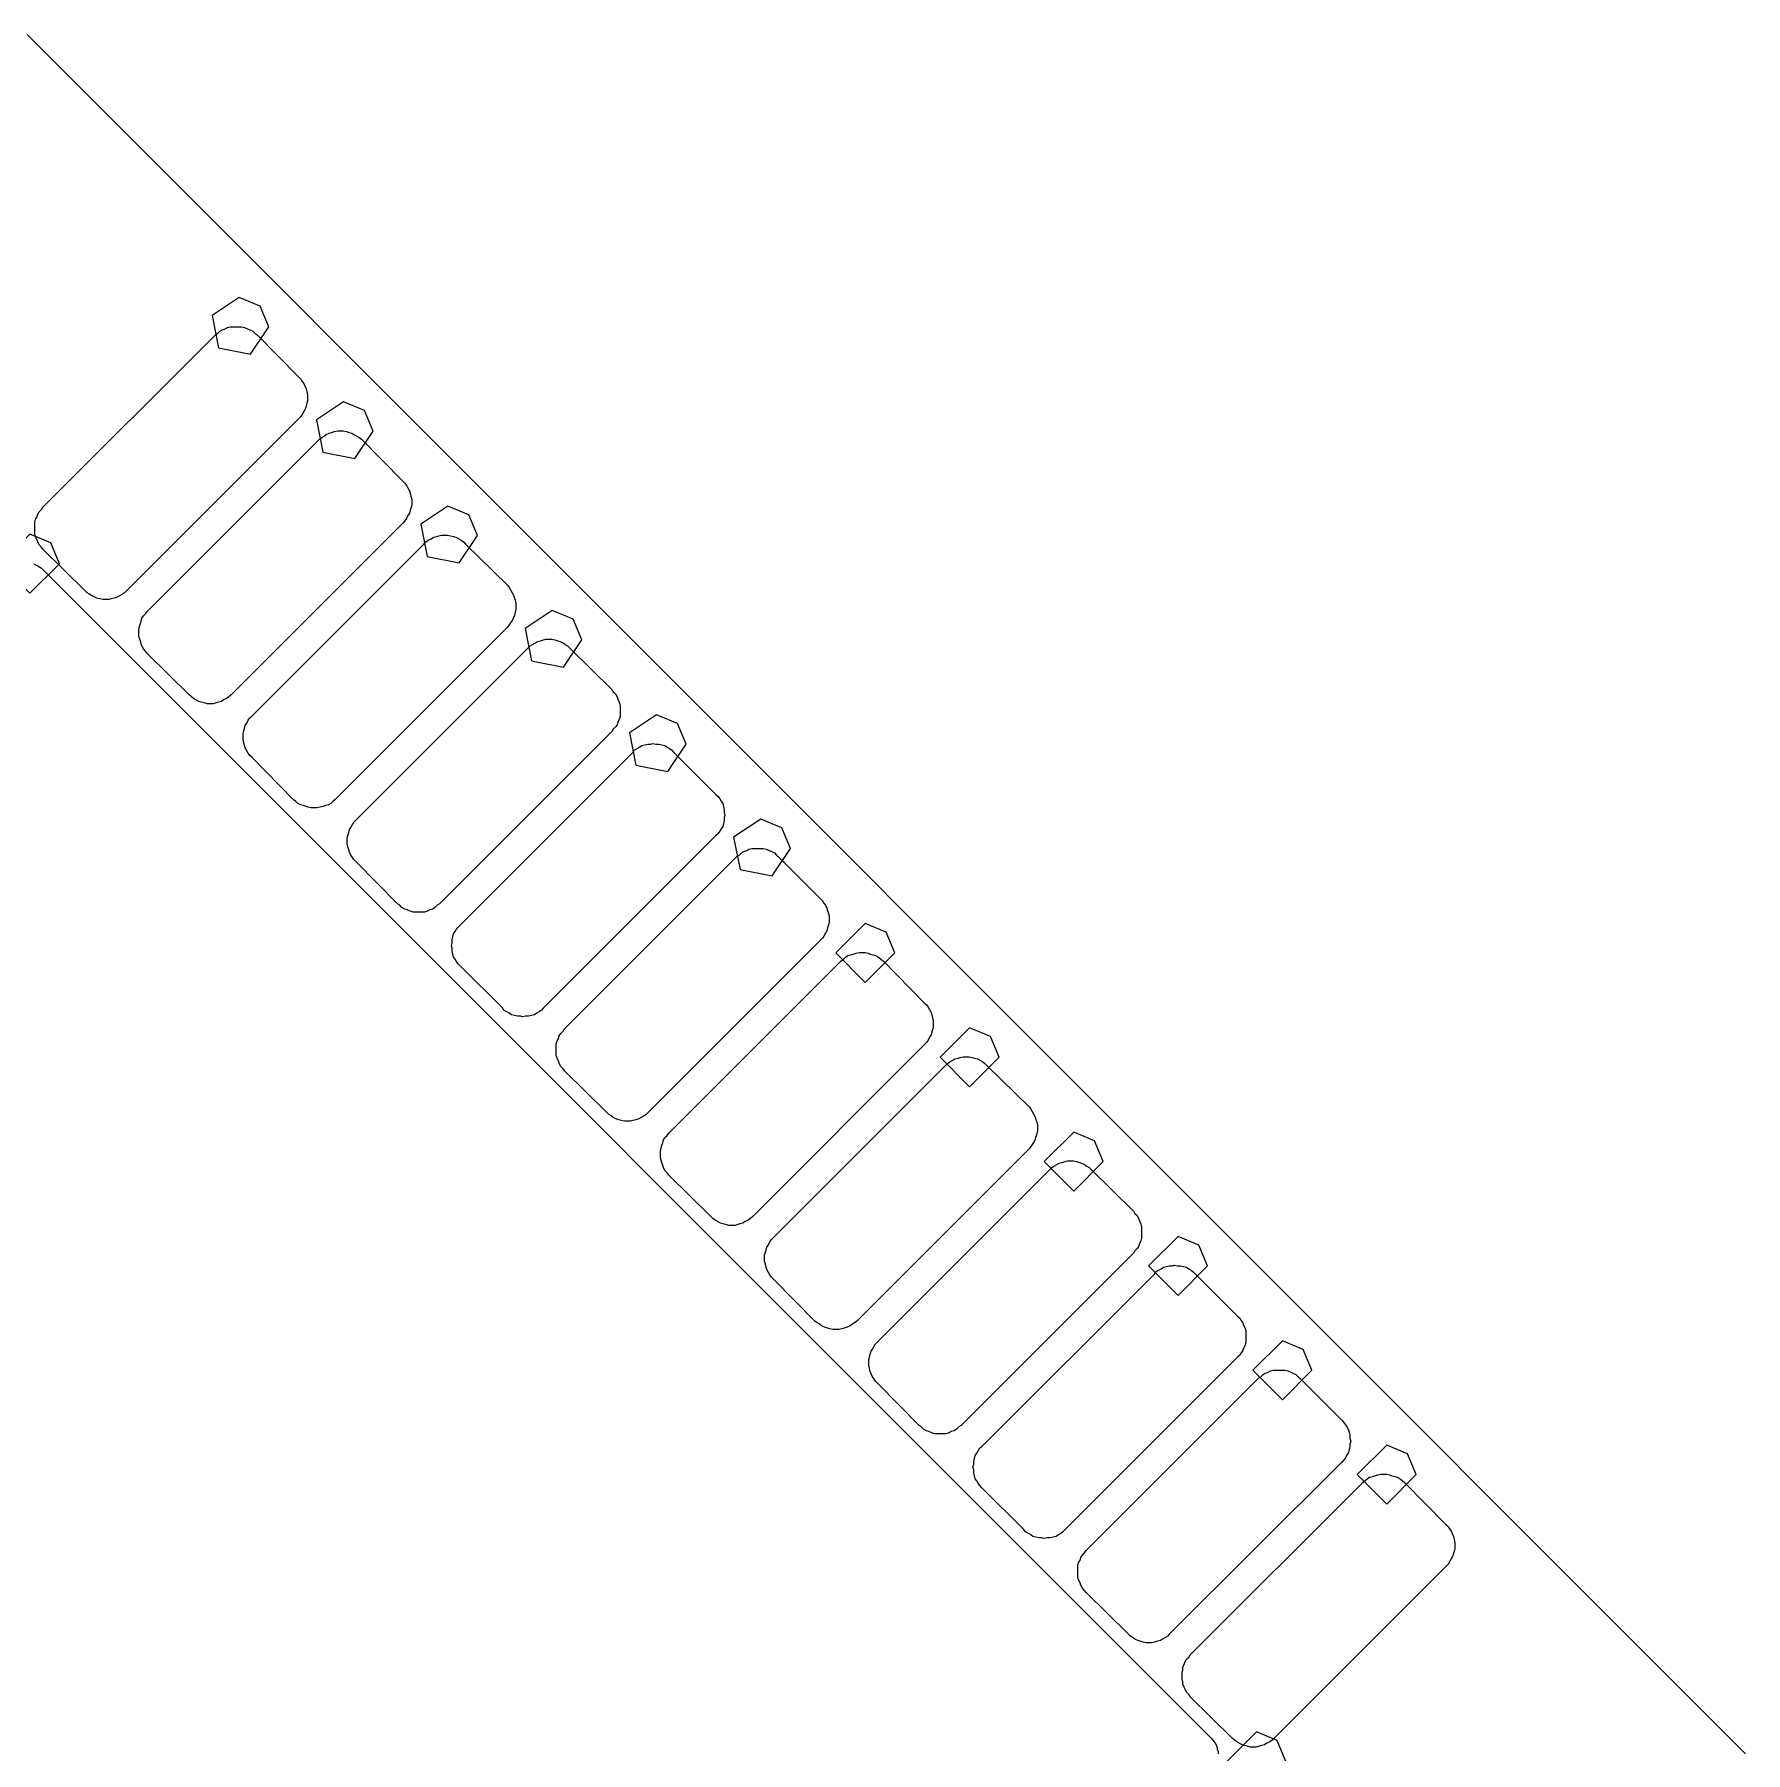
# Model space of a CAD drawing. Extents: x 114 to 258, y 8 to 198.
# Drawn here: x 189.37 to 195.17, y 149.91 to 155.73 of the extents above; entities that cross this region are included whole.
import ezdxf

# ---------------------------------------------------------------- set-up
doc = ezdxf.new("R2010")
doc.units = 0

msp = doc.modelspace()

# ---------------------------------------------------------------- linework, layer by layer
at = {"layer": 'Layer 1', "color": 7}
for points in [[(195.1736, 149.90806), (189.34938, 155.73482)], [(190.0682, 154.843458), (189.975812, 154.781726), (189.997489, 154.672747), (190.106468, 154.65107), (190.1682, 154.743458), (190.138911, 154.814169), (190.0682, 154.843458), (190.0682, 154.843458)], [(189.40272, 154.13208), (189.98692, 154.71628)], [(189.98692, 154.71628), (189.99454, 154.72136)], [(189.99454, 154.72136), (190.00216, 154.72898)], [(190.00216, 154.72898), (190.00978, 154.73406)], [(190.00978, 154.73406), (190.01994, 154.7366)], [(190.01994, 154.7366), (190.02756, 154.74168)], [(190.02756, 154.74168), (190.03772, 154.74422)], [(190.03772, 154.74422), (190.04788, 154.74422)], [(190.04788, 154.74422), (190.05804, 154.74422)], [(190.05804, 154.74422), (190.0682, 154.74422)], [(190.0682, 154.74422), (190.07582, 154.74422)], [(190.07582, 154.74422), (190.08598, 154.74168)], [(190.08598, 154.74168), (190.09614, 154.7366)], [(190.09614, 154.7366), (190.10376, 154.73406)], [(190.10376, 154.73406), (190.11392, 154.72898)], [(190.11392, 154.72898), (190.12154, 154.72136)], [(190.12154, 154.72136), (190.12916, 154.71628)], [(190.12916, 154.71628), (190.26886, 154.57404)], [(190.26886, 154.57404), (190.27648, 154.56642)], [(190.27648, 154.56642), (190.28156, 154.5588)], [(190.28156, 154.5588), (190.28664, 154.55118)], [(190.28664, 154.55118), (190.29172, 154.54102)], [(190.29172, 154.54102), (190.29426, 154.5334)], [(190.29426, 154.5334), (190.2968, 154.52324)], [(190.2968, 154.48514), (190.29426, 154.47498)], [(190.2968, 154.52324), (190.29934, 154.51308)], [(190.29934, 154.49276), (190.2968, 154.48514)], [(190.29934, 154.51308), (190.29934, 154.50292)], [(190.29934, 154.50292), (190.29934, 154.49276)], [(190.421768, 154.48989), (190.32938, 154.428158), (190.351057, 154.319179), (190.460036, 154.297502), (190.521768, 154.38989), (190.492479, 154.460601), (190.421768, 154.48989), (190.421768, 154.48989)], [(190.26886, 154.4318), (189.6872, 153.85014)], [(190.27648, 154.43942), (190.26886, 154.4318)], [(190.28156, 154.44704), (190.27648, 154.43942)], [(190.28664, 154.4572), (190.28156, 154.44704)], [(190.29172, 154.46482), (190.28664, 154.4572)], [(190.29426, 154.47498), (190.29172, 154.46482)], [(190.33998, 154.36322), (190.3476, 154.3683)], [(190.3476, 154.3683), (190.35522, 154.37338)], [(190.35522, 154.37338), (190.36284, 154.37846)], [(190.36284, 154.37846), (190.373, 154.38354)], [(190.373, 154.38354), (190.38062, 154.38608)], [(190.38062, 154.38608), (190.39078, 154.38862)], [(190.39078, 154.38862), (190.40094, 154.39116)], [(190.40094, 154.39116), (190.4111, 154.39116)], [(190.4111, 154.39116), (190.42126, 154.39116)], [(190.42126, 154.39116), (190.43142, 154.38862)], [(190.43142, 154.38862), (190.43904, 154.38608)], [(190.43904, 154.38608), (190.4492, 154.38354)], [(190.4492, 154.38354), (190.45682, 154.37846)], [(190.45682, 154.37846), (190.46698, 154.37338)], [(190.46698, 154.37338), (190.4746, 154.3683)], [(190.4746, 154.3683), (190.48222, 154.36322)], [(189.75578, 153.77902), (190.33998, 154.36322)], [(190.48222, 154.36322), (190.62192, 154.22098)], [(190.62192, 154.22098), (190.62954, 154.21336)], [(190.62954, 154.21336), (190.63462, 154.20574)], [(190.63462, 154.20574), (190.6397, 154.19812)], [(190.6397, 154.19812), (190.64478, 154.18796)], [(190.64478, 154.18796), (190.64732, 154.18034)], [(190.64732, 154.18034), (190.64986, 154.17018)], [(190.64986, 154.17018), (190.6524, 154.16002)], [(190.6524, 154.1397), (190.64986, 154.12954)], [(190.6524, 154.16002), (190.6524, 154.14986)], [(190.6524, 154.14986), (190.6524, 154.1397)], [(190.775336, 154.136322), (190.682948, 154.07459), (190.704625, 153.965611), (190.813604, 153.943934), (190.875336, 154.036322), (190.846047, 154.107033), (190.775336, 154.136322), (190.775336, 154.136322)], [(189.37478, 154.08128), (189.37732, 154.09144)], [(189.37478, 154.07112), (189.37478, 154.08128)], [(189.37732, 154.09144), (189.3824, 154.09906)], [(189.3824, 154.09906), (189.38494, 154.10922)], [(189.38494, 154.10922), (189.39002, 154.11684)], [(189.39002, 154.11684), (189.39764, 154.12446)], [(189.39764, 154.12446), (189.40272, 154.13208)], [(190.62192, 154.07874), (190.04026, 153.49708)], [(190.62954, 154.08636), (190.62192, 154.07874)], [(190.63462, 154.09398), (190.62954, 154.08636)], [(190.6397, 154.10414), (190.63462, 154.09398)], [(190.64478, 154.11176), (190.6397, 154.10414)], [(190.64732, 154.12192), (190.64478, 154.11176)], [(190.64986, 154.12954), (190.64732, 154.12192)], [(189.358524, 154.040818), (189.258524, 153.940818), (189.358524, 153.840818), (189.458524, 153.940818), (189.429235, 154.011529), (189.358524, 154.040818), (189.358524, 154.040818)], [(189.37478, 154.06096), (189.37478, 154.07112)], [(189.37478, 154.0508), (189.37478, 154.06096)], [(189.37478, 154.04318), (189.37478, 154.0508)], [(189.37732, 154.03302), (189.37478, 154.04318)], [(189.3824, 154.02286), (189.37732, 154.03302)], [(189.38494, 154.01524), (189.3824, 154.02286)], [(190.70066, 154.01524), (190.70828, 154.02032)], [(190.70828, 154.02032), (190.71844, 154.0254)], [(190.71844, 154.0254), (190.72606, 154.03048)], [(190.72606, 154.03048), (190.73622, 154.03302)], [(190.73622, 154.03302), (190.74384, 154.03556)], [(190.74384, 154.03556), (190.754, 154.0381)], [(190.754, 154.0381), (190.76416, 154.0381)], [(190.76416, 154.0381), (190.77432, 154.0381)], [(190.77432, 154.0381), (190.78448, 154.03556)], [(190.78448, 154.03556), (190.79464, 154.03302)], [(190.79464, 154.03302), (190.80226, 154.03048)], [(190.80226, 154.03048), (190.81242, 154.0254)], [(190.81242, 154.0254), (190.82004, 154.02032)], [(190.82004, 154.02032), (190.82766, 154.01524)], [(189.39002, 154.00508), (189.38494, 154.01524)], [(189.39764, 153.99746), (189.39002, 154.00508)], [(189.40272, 153.98984), (189.39764, 153.99746)], [(189.54496, 153.85014), (189.40272, 153.98984)], [(190.11138, 153.42596), (190.69304, 154.00762)], [(190.69304, 154.00762), (190.70066, 154.01524)], [(190.82766, 154.01524), (190.83528, 154.00762)], [(190.83528, 154.00762), (190.97752, 153.86792)], [(189.37224, 153.93904), (189.37986, 153.9365)], [(189.37986, 153.9365), (189.38494, 153.93396)], [(189.38494, 153.93396), (189.39256, 153.92888)], [(189.39256, 153.92888), (189.39764, 153.92634)], [(189.39764, 153.92634), (189.40272, 153.92126)], [(189.40272, 153.92126), (193.36258, 149.9614)], [(189.55258, 153.84252), (189.54496, 153.85014)], [(189.5602, 153.83744), (189.55258, 153.84252)], [(189.67958, 153.84252), (189.67196, 153.83744)], [(189.6872, 153.85014), (189.67958, 153.84252)], [(190.97752, 153.86792), (190.9826, 153.8603)], [(190.9826, 153.8603), (190.98768, 153.85268)], [(190.98768, 153.85268), (190.99276, 153.84252)], [(190.99276, 153.84252), (190.99784, 153.8349)], [(189.56782, 153.83236), (189.5602, 153.83744)], [(189.57798, 153.82728), (189.56782, 153.83236)], [(189.5856, 153.82474), (189.57798, 153.82728)], [(189.59576, 153.8222), (189.5856, 153.82474)], [(189.60592, 153.81966), (189.59576, 153.8222)], [(189.61608, 153.81966), (189.60592, 153.81966)], [(189.62624, 153.81966), (189.61608, 153.81966)], [(189.63386, 153.8222), (189.62624, 153.81966)], [(189.64402, 153.82474), (189.63386, 153.8222)], [(189.65418, 153.82728), (189.64402, 153.82474)], [(189.6618, 153.83236), (189.65418, 153.82728)], [(189.67196, 153.83744), (189.6618, 153.83236)], [(190.99784, 153.8349), (191.00038, 153.82474)], [(191.00038, 153.82474), (191.00292, 153.81712)], [(191.00292, 153.81712), (191.00546, 153.80696)], [(191.00546, 153.78664), (191.00292, 153.77648)], [(191.00546, 153.80696), (191.00546, 153.7968)], [(191.00546, 153.7968), (191.00546, 153.78664)], [(189.72784, 153.71806), (189.73038, 153.72822)], [(189.73038, 153.72822), (189.73292, 153.73838)], [(189.73292, 153.73838), (189.73546, 153.746)], [(189.73546, 153.746), (189.738, 153.75616)], [(189.738, 153.75616), (189.74308, 153.76378)], [(189.74308, 153.76378), (189.7507, 153.7714)], [(189.7507, 153.7714), (189.75578, 153.77902)], [(190.9826, 153.7333), (190.97752, 153.72568)], [(190.98768, 153.74092), (190.9826, 153.7333)], [(190.99276, 153.74854), (190.98768, 153.74092)], [(190.99784, 153.7587), (190.99276, 153.74854)], [(191.00038, 153.76632), (190.99784, 153.7587)], [(191.00292, 153.77648), (191.00038, 153.76632)], [(191.128904, 153.782754), (191.036516, 153.721022), (191.058193, 153.612043), (191.167172, 153.590366), (191.228904, 153.682754), (191.199615, 153.753465), (191.128904, 153.782754), (191.128904, 153.782754)], [(189.72784, 153.7079), (189.72784, 153.71806)], [(189.72784, 153.69774), (189.72784, 153.7079)], [(189.73038, 153.68758), (189.72784, 153.69774)], [(189.73292, 153.67996), (189.73038, 153.68758)], [(189.73546, 153.6698), (189.73292, 153.67996)], [(189.738, 153.66218), (189.73546, 153.6698)], [(190.97752, 153.72568), (190.39332, 153.14148)], [(191.06134, 153.66726), (191.0715, 153.67234)], [(191.0715, 153.67234), (191.07912, 153.67742)], [(191.07912, 153.67742), (191.08928, 153.67996)], [(191.08928, 153.67996), (191.09944, 153.6825)], [(191.09944, 153.6825), (191.10706, 153.68504)], [(191.10706, 153.68504), (191.11722, 153.68504)], [(191.11722, 153.68504), (191.12738, 153.68504)], [(191.12738, 153.68504), (191.13754, 153.6825)], [(191.13754, 153.6825), (191.1477, 153.67996)], [(191.1477, 153.67996), (191.15532, 153.67742)], [(191.15532, 153.67742), (191.16548, 153.67234)], [(191.16548, 153.67234), (191.1731, 153.66726)], [(189.74308, 153.65202), (189.738, 153.66218)], [(189.7507, 153.6444), (189.74308, 153.65202)], [(189.75578, 153.63678), (189.7507, 153.6444)], [(189.89802, 153.49708), (189.75578, 153.63678)], [(190.46444, 153.0729), (191.0461, 153.65456)], [(191.0461, 153.65456), (191.05372, 153.66218)], [(191.05372, 153.66218), (191.06134, 153.66726)], [(191.1731, 153.66726), (191.18072, 153.66218)], [(191.18072, 153.66218), (191.18834, 153.65456)], [(191.18834, 153.65456), (191.33058, 153.51486)], [(189.90564, 153.48946), (189.89802, 153.49708)], [(190.04026, 153.49708), (190.03264, 153.48946)], [(191.33058, 153.51486), (191.33566, 153.50724)], [(191.33566, 153.50724), (191.34328, 153.49962)], [(191.34328, 153.49962), (191.34836, 153.48946)], [(189.91326, 153.48438), (189.90564, 153.48946)], [(189.92088, 153.4793), (189.91326, 153.48438)], [(189.93104, 153.47422), (189.92088, 153.4793)], [(189.93866, 153.47168), (189.93104, 153.47422)], [(189.94882, 153.46914), (189.93866, 153.47168)], [(189.95898, 153.4666), (189.94882, 153.46914)], [(189.96914, 153.4666), (189.95898, 153.4666)], [(189.9793, 153.4666), (189.96914, 153.4666)], [(189.98946, 153.46914), (189.9793, 153.4666)], [(189.99708, 153.47168), (189.98946, 153.46914)], [(190.00724, 153.47422), (189.99708, 153.47168)], [(190.01486, 153.4793), (190.00724, 153.47422)], [(190.02502, 153.48438), (190.01486, 153.4793)], [(190.03264, 153.48946), (190.02502, 153.48438)], [(191.34836, 153.48946), (191.3509, 153.48184)], [(191.3509, 153.48184), (191.35598, 153.47168)], [(191.35598, 153.47168), (191.35852, 153.46152)], [(191.35852, 153.46152), (191.35852, 153.4539)], [(191.35852, 153.4539), (191.35852, 153.44374)], [(191.35852, 153.44374), (191.35852, 153.43358)], [(190.08344, 153.37516), (190.08598, 153.38278)], [(190.08598, 153.38278), (190.08852, 153.39294)], [(190.08852, 153.39294), (190.0936, 153.40056)], [(190.0936, 153.40056), (190.09868, 153.41072)], [(190.09868, 153.41072), (190.10376, 153.41834)], [(190.10376, 153.41834), (190.11138, 153.42596)], [(191.33566, 153.38024), (191.33058, 153.37262)], [(191.34328, 153.38786), (191.33566, 153.38024)], [(191.34836, 153.39548), (191.34328, 153.38786)], [(191.3509, 153.40564), (191.34836, 153.39548)], [(191.35598, 153.41326), (191.3509, 153.40564)], [(191.35852, 153.42342), (191.35598, 153.41326)], [(191.35852, 153.43358), (191.35852, 153.42342)], [(191.482472, 153.429186), (191.390084, 153.367454), (191.411761, 153.258475), (191.52074, 153.236798), (191.582472, 153.329186), (191.553183, 153.399897), (191.482472, 153.429186), (191.482472, 153.429186)], [(190.0809, 153.365), (190.08344, 153.37516)], [(190.0809, 153.35484), (190.0809, 153.365)], [(190.0809, 153.34468), (190.0809, 153.35484)], [(190.08344, 153.33452), (190.0809, 153.34468)], [(190.08598, 153.32436), (190.08344, 153.33452)], [(190.08852, 153.31674), (190.08598, 153.32436)], [(191.33058, 153.37262), (190.74638, 152.78842)], [(191.41694, 153.3142), (191.42456, 153.31928)], [(191.42456, 153.31928), (191.43218, 153.32436)], [(191.43218, 153.32436), (191.44234, 153.3269)], [(191.44234, 153.3269), (191.4525, 153.32944)], [(191.4525, 153.32944), (191.46266, 153.32944)], [(191.46266, 153.32944), (191.47028, 153.33198)], [(191.47028, 153.33198), (191.48044, 153.32944)], [(191.48044, 153.32944), (191.4906, 153.32944)], [(191.4906, 153.32944), (191.50076, 153.3269)], [(191.50076, 153.3269), (191.51092, 153.32436)], [(191.51092, 153.32436), (191.51854, 153.31928)], [(191.51854, 153.31928), (191.52616, 153.3142)], [(190.0936, 153.30658), (190.08852, 153.31674)], [(190.09868, 153.29896), (190.0936, 153.30658)], [(190.10376, 153.29134), (190.09868, 153.29896)], [(190.11138, 153.28372), (190.10376, 153.29134)], [(190.25108, 153.14148), (190.11138, 153.28372)], [(190.8175, 152.7173), (191.4017, 153.3015)], [(191.4017, 153.3015), (191.40678, 153.30912)], [(191.40678, 153.30912), (191.41694, 153.3142)], [(191.52616, 153.3142), (191.53378, 153.30912)], [(191.53378, 153.30912), (191.5414, 153.3015)], [(191.5414, 153.3015), (191.68364, 153.15926)], [(191.68364, 153.15926), (191.69126, 153.15164)], [(191.69126, 153.15164), (191.69634, 153.14402)], [(191.69634, 153.14402), (191.70142, 153.1364)], [(190.2587, 153.1364), (190.25108, 153.14148)], [(190.26632, 153.12878), (190.2587, 153.1364)], [(190.27648, 153.1237), (190.26632, 153.12878)], [(190.2841, 153.12116), (190.27648, 153.1237)], [(190.29426, 153.11862), (190.2841, 153.12116)], [(190.30188, 153.11608), (190.29426, 153.11862)], [(190.31204, 153.11354), (190.30188, 153.11608)], [(190.3222, 153.11354), (190.31204, 153.11354)], [(190.33236, 153.11354), (190.3222, 153.11354)], [(190.34252, 153.11608), (190.33236, 153.11354)], [(190.35268, 153.11862), (190.34252, 153.11608)], [(190.3603, 153.12116), (190.35268, 153.11862)], [(190.37046, 153.1237), (190.3603, 153.12116)], [(190.37808, 153.12878), (190.37046, 153.1237)], [(190.3857, 153.1364), (190.37808, 153.12878)], [(190.39332, 153.14148), (190.3857, 153.1364)], [(191.70142, 153.1364), (191.7065, 153.12878)], [(191.7065, 153.12878), (191.70904, 153.11862)], [(191.70904, 153.11862), (191.71158, 153.10846)], [(191.71158, 153.10846), (191.71158, 153.0983)], [(191.71158, 153.0983), (191.71412, 153.08814)], [(191.71412, 153.08814), (191.71158, 153.08052)], [(190.4365, 153.01956), (190.43904, 153.02972)], [(190.43904, 153.02972), (190.44158, 153.03988)], [(190.44158, 153.03988), (190.44666, 153.0475)], [(190.44666, 153.0475), (190.45174, 153.05766)], [(190.45174, 153.05766), (190.45682, 153.06528)], [(190.45682, 153.06528), (190.46444, 153.0729)], [(191.69126, 153.02718), (191.68364, 153.01956)], [(191.69634, 153.0348), (191.69126, 153.02718)], [(191.70142, 153.04242), (191.69634, 153.0348)], [(191.7065, 153.05004), (191.70142, 153.04242)], [(191.70904, 153.0602), (191.7065, 153.05004)], [(191.71158, 153.07036), (191.70904, 153.0602)], [(191.71158, 153.08052), (191.71158, 153.07036)], [(191.83604, 153.075618), (191.743652, 153.013886), (191.765329, 152.904907), (191.874308, 152.88323), (191.93604, 152.975618), (191.906751, 153.046329), (191.83604, 153.075618), (191.83604, 153.075618)], [(190.43396, 153.01194), (190.4365, 153.01956)], [(190.43396, 153.00178), (190.43396, 153.01194)], [(190.43396, 152.99162), (190.43396, 153.00178)], [(190.4365, 152.98146), (190.43396, 152.99162)], [(190.43904, 152.9713), (190.4365, 152.98146)], [(190.44158, 152.96368), (190.43904, 152.9713)], [(191.68364, 153.01956), (191.09944, 152.43536)], [(191.78778, 152.96876), (191.7954, 152.97384)], [(191.7954, 152.97384), (191.80556, 152.97638)], [(191.80556, 152.97638), (191.81572, 152.97638)], [(191.81572, 152.97638), (191.82588, 152.97638)], [(191.82588, 152.97638), (191.83604, 152.97638)], [(191.83604, 152.97638), (191.84366, 152.97638)], [(191.84366, 152.97638), (191.85382, 152.97384)], [(191.85382, 152.97384), (191.86398, 152.96876)], [(190.44666, 152.95352), (190.44158, 152.96368)], [(190.45174, 152.9459), (190.44666, 152.95352)], [(190.45682, 152.93828), (190.45174, 152.9459)], [(190.46444, 152.93066), (190.45682, 152.93828)], [(190.60414, 152.78842), (190.46444, 152.93066)], [(191.17056, 152.36424), (191.75476, 152.94844)], [(191.75476, 152.94844), (191.76238, 152.95352)], [(191.76238, 152.95352), (191.77, 152.96114)], [(191.77, 152.96114), (191.77762, 152.96622)], [(191.77762, 152.96622), (191.78778, 152.96876)], [(191.86398, 152.96876), (191.8716, 152.96622)], [(191.8716, 152.96622), (191.88176, 152.96114)], [(191.88176, 152.96114), (191.88938, 152.95352)], [(191.88938, 152.95352), (191.89446, 152.94844)], [(191.89446, 152.94844), (192.0367, 152.8062)], [(192.0367, 152.8062), (192.04432, 152.79858)], [(192.04432, 152.79858), (192.0494, 152.79096)], [(190.61176, 152.78334), (190.60414, 152.78842)], [(190.61938, 152.77572), (190.61176, 152.78334)], [(190.62954, 152.77064), (190.61938, 152.77572)], [(190.63716, 152.7681), (190.62954, 152.77064)], [(190.64732, 152.76302), (190.63716, 152.7681)], [(190.65748, 152.76048), (190.64732, 152.76302)], [(190.6651, 152.76048), (190.65748, 152.76048)], [(190.67526, 152.76048), (190.6651, 152.76048)], [(190.68542, 152.76048), (190.67526, 152.76048)], [(190.69558, 152.76048), (190.68542, 152.76048)], [(190.70574, 152.76302), (190.69558, 152.76048)], [(190.71336, 152.7681), (190.70574, 152.76302)], [(190.72352, 152.77064), (190.71336, 152.7681)], [(190.73114, 152.77572), (190.72352, 152.77064)], [(190.73876, 152.78334), (190.73114, 152.77572)], [(190.74638, 152.78842), (190.73876, 152.78334)], [(192.0494, 152.79096), (192.05448, 152.78334)], [(192.05448, 152.78334), (192.05956, 152.77318)], [(192.05956, 152.77318), (192.0621, 152.76556)], [(192.0621, 152.76556), (192.06464, 152.7554)], [(192.06464, 152.7554), (192.06718, 152.74524)], [(192.06718, 152.74524), (192.06718, 152.73508)], [(190.7921, 152.67666), (190.79464, 152.68682)], [(190.79464, 152.68682), (190.79972, 152.69444)], [(190.79972, 152.69444), (190.8048, 152.70206)], [(190.8048, 152.70206), (190.80988, 152.70968)], [(190.80988, 152.70968), (190.8175, 152.7173)], [(192.0494, 152.6792), (192.04432, 152.67158)], [(192.05448, 152.68936), (192.0494, 152.6792)], [(192.05956, 152.69698), (192.05448, 152.68936)], [(192.0621, 152.70714), (192.05956, 152.69698)], [(192.06464, 152.7173), (192.0621, 152.70714)], [(192.06718, 152.72492), (192.06464, 152.7173)], [(192.06718, 152.73508), (192.06718, 152.72492)], [(192.189608, 152.72205), (192.089608, 152.62205), (192.189608, 152.52205), (192.289608, 152.62205), (192.260319, 152.692761), (192.189608, 152.72205), (192.189608, 152.72205)], [(190.78702, 152.64618), (190.78956, 152.65634)], [(190.78956, 152.63856), (190.78702, 152.64618)], [(190.78956, 152.6665), (190.7921, 152.67666)], [(190.78956, 152.65634), (190.78956, 152.6665)], [(190.78956, 152.6284), (190.78956, 152.63856)], [(190.7921, 152.61824), (190.78956, 152.6284)], [(192.0367, 152.66396), (191.45504, 152.0823)], [(192.04432, 152.67158), (192.0367, 152.66396)], [(192.14846, 152.61824), (192.15862, 152.62078)], [(192.15862, 152.62078), (192.16878, 152.62332)], [(192.16878, 152.62332), (192.17894, 152.62332)], [(192.17894, 152.62332), (192.1891, 152.62332)], [(192.1891, 152.62332), (192.19926, 152.62078)], [(192.19926, 152.62078), (192.20688, 152.61824)], [(190.79464, 152.60808), (190.7921, 152.61824)], [(190.79972, 152.60046), (190.79464, 152.60808)], [(190.8048, 152.59284), (190.79972, 152.60046)], [(190.80988, 152.58522), (190.8048, 152.59284)], [(190.8175, 152.5776), (190.80988, 152.58522)], [(190.95974, 152.43536), (190.8175, 152.5776)], [(191.52362, 152.01118), (192.10782, 152.59538)], [(192.10782, 152.59538), (192.11544, 152.60046)], [(192.11544, 152.60046), (192.12306, 152.60808)], [(192.12306, 152.60808), (192.13068, 152.61316)], [(192.13068, 152.61316), (192.14084, 152.6157)], [(192.14084, 152.6157), (192.14846, 152.61824)], [(192.20688, 152.61824), (192.21704, 152.6157)], [(192.21704, 152.6157), (192.22466, 152.61316)], [(192.22466, 152.61316), (192.23482, 152.60808)], [(192.23482, 152.60808), (192.24244, 152.60046)], [(192.24244, 152.60046), (192.25006, 152.59538)], [(192.25006, 152.59538), (192.38976, 152.45314)], [(192.38976, 152.45314), (192.39738, 152.44552)], [(192.39738, 152.44552), (192.40246, 152.4379)], [(190.96482, 152.42774), (190.95974, 152.43536)], [(190.97498, 152.42266), (190.96482, 152.42774)], [(190.9826, 152.41758), (190.97498, 152.42266)], [(190.99022, 152.4125), (190.9826, 152.41758)], [(191.00038, 152.40996), (190.99022, 152.4125)], [(191.01054, 152.40742), (191.00038, 152.40996)], [(191.0207, 152.40742), (191.01054, 152.40742)], [(191.02832, 152.40488), (191.0207, 152.40742)], [(191.03848, 152.40742), (191.02832, 152.40488)], [(191.04864, 152.40742), (191.03848, 152.40742)], [(191.0588, 152.40996), (191.04864, 152.40742)], [(191.06896, 152.4125), (191.0588, 152.40996)], [(191.07658, 152.41758), (191.06896, 152.4125)], [(191.0842, 152.42266), (191.07658, 152.41758)], [(191.09182, 152.42774), (191.0842, 152.42266)], [(191.09944, 152.43536), (191.09182, 152.42774)], [(192.40246, 152.4379), (192.40754, 152.43028)], [(192.40754, 152.43028), (192.41262, 152.42012)], [(192.41262, 152.42012), (192.41516, 152.4125)], [(192.41516, 152.4125), (192.4177, 152.40234)], [(192.4177, 152.40234), (192.42024, 152.39218)], [(192.42024, 152.39218), (192.42024, 152.38202)], [(191.14516, 152.3236), (191.15024, 152.33122)], [(191.15024, 152.33122), (191.15278, 152.34138)], [(191.15278, 152.34138), (191.15786, 152.349)], [(191.15786, 152.349), (191.16548, 152.35662)], [(191.16548, 152.35662), (191.17056, 152.36424)], [(192.40754, 152.3363), (192.40246, 152.32614)], [(192.41262, 152.34392), (192.40754, 152.3363)], [(192.41516, 152.35408), (192.41262, 152.34392)], [(192.4177, 152.3617), (192.41516, 152.35408)], [(192.42024, 152.37186), (192.4177, 152.3617)], [(192.42024, 152.38202), (192.42024, 152.37186)], [(192.543176, 152.368482), (192.443176, 152.268482), (192.543176, 152.168482), (192.643176, 152.268482), (192.613887, 152.339193), (192.543176, 152.368482), (192.543176, 152.368482)], [(191.14262, 152.31344), (191.14516, 152.3236)], [(191.14262, 152.30328), (191.14262, 152.31344)], [(191.14262, 152.29312), (191.14262, 152.30328)], [(191.14262, 152.28296), (191.14262, 152.29312)], [(191.14262, 152.27534), (191.14262, 152.28296)], [(191.14516, 152.26518), (191.14262, 152.27534)], [(192.38976, 152.3109), (191.8081, 151.72924)], [(192.39738, 152.31852), (192.38976, 152.3109)], [(192.40246, 152.32614), (192.39738, 152.31852)], [(192.51168, 152.26772), (192.52184, 152.27026)], [(192.52184, 152.27026), (192.532, 152.27026)], [(192.532, 152.27026), (192.54216, 152.27026)], [(192.54216, 152.27026), (192.55232, 152.26772)], [(191.15024, 152.25502), (191.14516, 152.26518)], [(191.15278, 152.2474), (191.15024, 152.25502)], [(191.15786, 152.23724), (191.15278, 152.2474)], [(191.16548, 152.22962), (191.15786, 152.23724)], [(191.17056, 152.222), (191.16548, 152.22962)], [(191.3128, 152.0823), (191.17056, 152.222)], [(191.87922, 151.65812), (192.46088, 152.23978)], [(192.46088, 152.23978), (192.4685, 152.2474)], [(192.4685, 152.2474), (192.47612, 152.25248)], [(192.47612, 152.25248), (192.48374, 152.25756)], [(192.48374, 152.25756), (192.4939, 152.26264)], [(192.4939, 152.26264), (192.50406, 152.26518)], [(192.50406, 152.26518), (192.51168, 152.26772)], [(192.55232, 152.26772), (192.55994, 152.26518)], [(192.55994, 152.26518), (192.5701, 152.26264)], [(192.5701, 152.26264), (192.58026, 152.25756)], [(192.58026, 152.25756), (192.58788, 152.25248)], [(192.58788, 152.25248), (192.5955, 152.2474)], [(192.5955, 152.2474), (192.60312, 152.23978)], [(192.60312, 152.23978), (192.74536, 152.10008)], [(192.74536, 152.10008), (192.75044, 152.09246)], [(191.32042, 152.07468), (191.3128, 152.0823)], [(191.32804, 152.0696), (191.32042, 152.07468)], [(191.33566, 152.06452), (191.32804, 152.0696)], [(191.34582, 152.05944), (191.33566, 152.06452)], [(191.35344, 152.0569), (191.34582, 152.05944)], [(191.3636, 152.05436), (191.35344, 152.0569)], [(191.37376, 152.05182), (191.3636, 152.05436)], [(191.38392, 152.05182), (191.37376, 152.05182)], [(191.39408, 152.05182), (191.38392, 152.05182)], [(191.4017, 152.05436), (191.39408, 152.05182)], [(191.41186, 152.0569), (191.4017, 152.05436)], [(191.42202, 152.05944), (191.41186, 152.0569)], [(191.42964, 152.06452), (191.42202, 152.05944)], [(191.4398, 152.0696), (191.42964, 152.06452)], [(191.44742, 152.07468), (191.4398, 152.0696)], [(191.45504, 152.0823), (191.44742, 152.07468)], [(192.75044, 152.09246), (192.75552, 152.08484)], [(192.75552, 152.08484), (192.7606, 152.07468)], [(192.7606, 152.07468), (192.76568, 152.06706)], [(192.76568, 152.06706), (192.76822, 152.0569)], [(192.76822, 152.0569), (192.77076, 152.04928)], [(192.77076, 152.04928), (192.7733, 152.03912)], [(192.7733, 152.03912), (192.7733, 152.02896)], [(191.5033, 151.97816), (191.50584, 151.98832)], [(191.50584, 151.98832), (191.51092, 151.99594)], [(191.51092, 151.99594), (191.51854, 152.00356)], [(191.51854, 152.00356), (191.52362, 152.01118)], [(192.7606, 151.9807), (192.75552, 151.97308)], [(192.76568, 151.99086), (192.7606, 151.9807)], [(192.76822, 151.99848), (192.76568, 151.99086)], [(192.77076, 152.00864), (192.76822, 151.99848)], [(192.7733, 152.0188), (192.77076, 152.00864)], [(192.7733, 152.02896), (192.7733, 152.0188)], [(192.89649, 152.014914), (192.79649, 151.914914), (192.89649, 151.814914), (192.99649, 151.914914), (192.967201, 151.985625), (192.89649, 152.014914), (192.89649, 152.014914)], [(191.49568, 151.95022), (191.49822, 151.96038)], [(191.49568, 151.94006), (191.49568, 151.95022)], [(191.49568, 151.9299), (191.49568, 151.94006)], [(191.49822, 151.91974), (191.49568, 151.9299)], [(191.49822, 151.96038), (191.50076, 151.97054)], [(191.50076, 151.97054), (191.5033, 151.97816)], [(192.74536, 151.95784), (192.16116, 151.37364)], [(192.75044, 151.96546), (192.74536, 151.95784)], [(192.75552, 151.97308), (192.75044, 151.96546)], [(191.50076, 151.91212), (191.49822, 151.91974)], [(191.5033, 151.90196), (191.50076, 151.91212)], [(191.50584, 151.89434), (191.5033, 151.90196)], [(191.51092, 151.88418), (191.50584, 151.89434)], [(191.51854, 151.87656), (191.51092, 151.88418)], [(191.52362, 151.86894), (191.51854, 151.87656)], [(191.66586, 151.72924), (191.52362, 151.86894)], [(192.23228, 151.30506), (192.81394, 151.88672)], [(192.81394, 151.88672), (192.82156, 151.89434)], [(192.82156, 151.89434), (192.82918, 151.89942)], [(192.82918, 151.89942), (192.83934, 151.9045)], [(192.83934, 151.9045), (192.84696, 151.90958)], [(192.84696, 151.90958), (192.85712, 151.91212)], [(192.85712, 151.91212), (192.86728, 151.91466)], [(192.86728, 151.91466), (192.8749, 151.9172)], [(192.8749, 151.9172), (192.88506, 151.9172)], [(192.88506, 151.9172), (192.89522, 151.9172)], [(192.89522, 151.9172), (192.90538, 151.91466)], [(192.90538, 151.91466), (192.91554, 151.91212)], [(192.91554, 151.91212), (192.92316, 151.90958)], [(192.92316, 151.90958), (192.93332, 151.9045)], [(192.93332, 151.9045), (192.94094, 151.89942)], [(192.94094, 151.89942), (192.94856, 151.89434)], [(192.94856, 151.89434), (192.95618, 151.88672)], [(192.95618, 151.88672), (193.09842, 151.74702)], [(193.09842, 151.74702), (193.1035, 151.7394)], [(191.67348, 151.72162), (191.66586, 151.72924)], [(191.6811, 151.71654), (191.67348, 151.72162)], [(191.68872, 151.71146), (191.6811, 151.71654)], [(191.69888, 151.70638), (191.68872, 151.71146)], [(191.7065, 151.70384), (191.69888, 151.70638)], [(191.71666, 151.7013), (191.7065, 151.70384)], [(191.72682, 151.69876), (191.71666, 151.7013)], [(191.73698, 151.69876), (191.72682, 151.69876)], [(191.74714, 151.69876), (191.73698, 151.69876)], [(191.7573, 151.7013), (191.74714, 151.69876)], [(191.76492, 151.70384), (191.7573, 151.7013)], [(191.77508, 151.70638), (191.76492, 151.70384)], [(191.7827, 151.71146), (191.77508, 151.70638)], [(191.79286, 151.71654), (191.7827, 151.71146)], [(191.80048, 151.72162), (191.79286, 151.71654)], [(191.8081, 151.72924), (191.80048, 151.72162)], [(193.1035, 151.7394), (193.11112, 151.73178)], [(193.11112, 151.73178), (193.1162, 151.72162)], [(193.1162, 151.72162), (193.11874, 151.714)], [(193.11874, 151.714), (193.12382, 151.70384)], [(193.12382, 151.70384), (193.12636, 151.69368)], [(193.12636, 151.69368), (193.12636, 151.68606)], [(191.85636, 151.6251), (191.86144, 151.63272)], [(191.86144, 151.63272), (191.86652, 151.64288)], [(191.86652, 151.64288), (191.8716, 151.6505)], [(191.8716, 151.6505), (191.87922, 151.65812)], [(193.11874, 151.6378), (193.1162, 151.62764)], [(193.12382, 151.64542), (193.11874, 151.6378)], [(193.12636, 151.65558), (193.12382, 151.64542)], [(193.12636, 151.68606), (193.12636, 151.6759)], [(193.12636, 151.6759), (193.12636, 151.66574)], [(193.12636, 151.66574), (193.12636, 151.65558)], [(193.250058, 151.661346), (193.150058, 151.561346), (193.250058, 151.461346), (193.350058, 151.561346), (193.320769, 151.632057), (193.250058, 151.661346), (193.250058, 151.661346)], [(191.84874, 151.59716), (191.85128, 151.60732)], [(191.84874, 151.587), (191.84874, 151.59716)], [(191.84874, 151.57684), (191.84874, 151.587)], [(191.85128, 151.56668), (191.84874, 151.57684)], [(191.85128, 151.60732), (191.85382, 151.61494)], [(191.85382, 151.61494), (191.85636, 151.6251)], [(193.09842, 151.60478), (192.51422, 151.02058)], [(193.1035, 151.6124), (193.09842, 151.60478)], [(193.11112, 151.62002), (193.1035, 151.6124)], [(193.1162, 151.62764), (193.11112, 151.62002)], [(191.85382, 151.55652), (191.85128, 151.56668)], [(191.85636, 151.5489), (191.85382, 151.55652)], [(191.86144, 151.53874), (191.85636, 151.5489)], [(191.86652, 151.53112), (191.86144, 151.53874)], [(191.8716, 151.5235), (191.86652, 151.53112)], [(191.87922, 151.51588), (191.8716, 151.5235)], [(192.01892, 151.37364), (191.87922, 151.51588)], [(192.58534, 150.94946), (193.16954, 151.53366)], [(193.16954, 151.53366), (193.17462, 151.54128)], [(193.17462, 151.54128), (193.18478, 151.54636)], [(193.18478, 151.54636), (193.1924, 151.55144)], [(193.1924, 151.55144), (193.20002, 151.55652)], [(193.20002, 151.55652), (193.21018, 151.55906)], [(193.21018, 151.55906), (193.22034, 151.5616)], [(193.22034, 151.5616), (193.2305, 151.5616)], [(193.2305, 151.5616), (193.23812, 151.56414)], [(193.23812, 151.56414), (193.24828, 151.5616)], [(193.24828, 151.5616), (193.25844, 151.5616)], [(193.25844, 151.5616), (193.2686, 151.55906)], [(193.2686, 151.55906), (193.27876, 151.55652)], [(193.27876, 151.55652), (193.28638, 151.55144)], [(193.28638, 151.55144), (193.294, 151.54636)], [(193.294, 151.54636), (193.30162, 151.54128)], [(193.30162, 151.54128), (193.30924, 151.53366)], [(193.30924, 151.53366), (193.45148, 151.39142)], [(192.02654, 151.36856), (192.01892, 151.37364)], [(192.03416, 151.36348), (192.02654, 151.36856)], [(192.04178, 151.3584), (192.03416, 151.36348)], [(192.05194, 151.35332), (192.04178, 151.3584)], [(192.0621, 151.35078), (192.05194, 151.35332)], [(192.06972, 151.34824), (192.0621, 151.35078)], [(192.07988, 151.3457), (192.06972, 151.34824)], [(192.09004, 151.3457), (192.07988, 151.3457)], [(192.1002, 151.3457), (192.09004, 151.3457)], [(192.11036, 151.34824), (192.1002, 151.3457)], [(192.11798, 151.35078), (192.11036, 151.34824)], [(192.12814, 151.35332), (192.11798, 151.35078)], [(192.1383, 151.3584), (192.12814, 151.35332)], [(192.14592, 151.36348), (192.1383, 151.3584)], [(192.15354, 151.36856), (192.14592, 151.36348)], [(192.16116, 151.37364), (192.15354, 151.36856)], [(193.45148, 151.39142), (193.4591, 151.3838)], [(193.4591, 151.3838), (193.46418, 151.37618)], [(193.46418, 151.37618), (193.46926, 151.36856)], [(193.46926, 151.36856), (193.4718, 151.36094)], [(193.4718, 151.36094), (193.47688, 151.35078)], [(193.47688, 151.35078), (193.47942, 151.34062)], [(193.47942, 151.34062), (193.47942, 151.33046)], [(192.2145, 151.27966), (192.21958, 151.28982)], [(192.21958, 151.28982), (192.22466, 151.29744)], [(192.22466, 151.29744), (192.23228, 151.30506)], [(193.4718, 151.2822), (193.46926, 151.27458)], [(193.47688, 151.29236), (193.4718, 151.2822)], [(193.47942, 151.30252), (193.47688, 151.29236)], [(193.47942, 151.33046), (193.47942, 151.32284)], [(193.47942, 151.32284), (193.47942, 151.31268)], [(193.47942, 151.31268), (193.47942, 151.30252)], [(193.603626, 151.307778), (193.503626, 151.207778), (193.603626, 151.107778), (193.703626, 151.207778), (193.674337, 151.278489), (193.603626, 151.307778), (193.603626, 151.307778)], [(192.2018, 151.2441), (192.20434, 151.25172)], [(192.2018, 151.23394), (192.2018, 151.2441)], [(192.2018, 151.22378), (192.2018, 151.23394)], [(192.20434, 151.21362), (192.2018, 151.22378)], [(192.20434, 151.25172), (192.20688, 151.26188)], [(192.20688, 151.26188), (192.20942, 151.27204)], [(192.20942, 151.27204), (192.2145, 151.27966)], [(193.45148, 151.25172), (192.86728, 150.66752)], [(193.4591, 151.25934), (193.45148, 151.25172)], [(193.46418, 151.26696), (193.4591, 151.25934)], [(193.46926, 151.27458), (193.46418, 151.26696)], [(192.20688, 151.20346), (192.20434, 151.21362)], [(192.20942, 151.19584), (192.20688, 151.20346)], [(192.2145, 151.18568), (192.20942, 151.19584)], [(192.21958, 151.17806), (192.2145, 151.18568)], [(192.22466, 151.17044), (192.21958, 151.17806)], [(192.23228, 151.16282), (192.22466, 151.17044)], [(192.9384, 150.5964), (193.5226, 151.1806)], [(193.5226, 151.1806), (193.53022, 151.18568)], [(193.53022, 151.18568), (193.53784, 151.1933)], [(193.53784, 151.1933), (193.54546, 151.19838)], [(193.54546, 151.19838), (193.55562, 151.20092)], [(193.55562, 151.20092), (193.56324, 151.206)], [(193.56324, 151.206), (193.5734, 151.20854)], [(193.5734, 151.20854), (193.58356, 151.20854)], [(193.58356, 151.20854), (193.59372, 151.20854)], [(193.59372, 151.20854), (193.60134, 151.20854)], [(193.60134, 151.20854), (193.6115, 151.20854)], [(193.6115, 151.20854), (193.62166, 151.206)], [(193.62166, 151.206), (193.63182, 151.20092)], [(193.63182, 151.20092), (193.63944, 151.19838)], [(193.63944, 151.19838), (193.6496, 151.1933)], [(193.6496, 151.1933), (193.65722, 151.18568)], [(193.65722, 151.18568), (193.6623, 151.1806)], [(193.6623, 151.1806), (193.80454, 151.03836)], [(192.37198, 151.02058), (192.23228, 151.16282)], [(192.3796, 151.0155), (192.37198, 151.02058)], [(192.38722, 151.00788), (192.3796, 151.0155)], [(192.39738, 151.0028), (192.38722, 151.00788)], [(192.405, 151.00026), (192.39738, 151.0028)], [(192.41516, 150.99518), (192.405, 151.00026)], [(192.42532, 150.99264), (192.41516, 150.99518)], [(192.43294, 150.99264), (192.42532, 150.99264)], [(192.4431, 150.99264), (192.43294, 150.99264)], [(192.45326, 150.99264), (192.4431, 150.99264)], [(192.46342, 150.99264), (192.45326, 150.99264)], [(192.47358, 150.99518), (192.46342, 150.99264)], [(192.4812, 151.00026), (192.47358, 150.99518)], [(192.49136, 151.0028), (192.4812, 151.00026)], [(192.49898, 151.00788), (192.49136, 151.0028)], [(192.5066, 151.0155), (192.49898, 151.00788)], [(192.51422, 151.02058), (192.5066, 151.0155)], [(193.80454, 151.03836), (193.81216, 151.03074)], [(193.81216, 151.03074), (193.81724, 151.02312)], [(193.81724, 151.02312), (193.82232, 151.0155)], [(193.82232, 151.0155), (193.8274, 151.00534)], [(193.8274, 151.00534), (193.82994, 150.99772)], [(193.82994, 150.99772), (193.83248, 150.98756)], [(192.56756, 150.9266), (192.57264, 150.93422)], [(192.57264, 150.93422), (192.57772, 150.94438)], [(192.57772, 150.94438), (192.58534, 150.94946)], [(193.82994, 150.9393), (193.8274, 150.92914)], [(193.83248, 150.94946), (193.82994, 150.9393)], [(193.83248, 150.98756), (193.83248, 150.9774)], [(193.83248, 150.9774), (193.83502, 150.96724)], [(193.83502, 150.96724), (193.83248, 150.95708)], [(193.83248, 150.95708), (193.83248, 150.94946)], [(193.957194, 150.95421), (193.857194, 150.85421), (193.957194, 150.75421), (194.057194, 150.85421), (194.027905, 150.924921), (193.957194, 150.95421), (193.957194, 150.95421)], [(192.55486, 150.88088), (192.5574, 150.8885)], [(192.5574, 150.87072), (192.55486, 150.88088)], [(192.5574, 150.89866), (192.55994, 150.90882)], [(192.5574, 150.8885), (192.5574, 150.89866)], [(192.55994, 150.90882), (192.56248, 150.91898)], [(192.56248, 150.91898), (192.56756, 150.9266)], [(193.80454, 150.89612), (193.22034, 150.31446)], [(193.81216, 150.90374), (193.80454, 150.89612)], [(193.81724, 150.91136), (193.81216, 150.90374)], [(193.82232, 150.92152), (193.81724, 150.91136)], [(193.8274, 150.92914), (193.82232, 150.92152)], [(192.5574, 150.86056), (192.5574, 150.87072)], [(192.55994, 150.8504), (192.5574, 150.86056)], [(192.56248, 150.84024), (192.55994, 150.8504)], [(192.56756, 150.83262), (192.56248, 150.84024)], [(192.57264, 150.825), (192.56756, 150.83262)], [(192.57772, 150.81738), (192.57264, 150.825)], [(192.58534, 150.80976), (192.57772, 150.81738)], [(193.29146, 150.24334), (193.87566, 150.82754)], [(193.87566, 150.82754), (193.88328, 150.83262)], [(193.88328, 150.83262), (193.8909, 150.84024)], [(193.8909, 150.84024), (193.89852, 150.84532)], [(193.89852, 150.84532), (193.90868, 150.84786)], [(193.90868, 150.84786), (193.9163, 150.8504)], [(193.9163, 150.8504), (193.92646, 150.85294)], [(193.92646, 150.85294), (193.93662, 150.85548)], [(193.93662, 150.85548), (193.94678, 150.85548)], [(193.94678, 150.85548), (193.95694, 150.85548)], [(193.95694, 150.85548), (193.9671, 150.85294)], [(193.9671, 150.85294), (193.97472, 150.8504)], [(193.97472, 150.8504), (193.98488, 150.84786)], [(193.98488, 150.84786), (193.9925, 150.84532)], [(193.9925, 150.84532), (194.00266, 150.84024)], [(194.00266, 150.84024), (194.01028, 150.83262)], [(194.01028, 150.83262), (194.0179, 150.82754)], [(194.0179, 150.82754), (194.1576, 150.6853)], [(192.72758, 150.66752), (192.58534, 150.80976)], [(192.73266, 150.6599), (192.72758, 150.66752)], [(192.74282, 150.65482), (192.73266, 150.6599)], [(192.75044, 150.64974), (192.74282, 150.65482)], [(192.75806, 150.64466), (192.75044, 150.64974)], [(192.76822, 150.64212), (192.75806, 150.64466)], [(192.77838, 150.63958), (192.76822, 150.64212)], [(192.82664, 150.64212), (192.81648, 150.63958)], [(192.8368, 150.64466), (192.82664, 150.64212)], [(192.84442, 150.64974), (192.8368, 150.64466)], [(192.85204, 150.65482), (192.84442, 150.64974)], [(192.85966, 150.6599), (192.85204, 150.65482)], [(192.86728, 150.66752), (192.85966, 150.6599)], [(194.1576, 150.6853), (194.16522, 150.67768)], [(194.16522, 150.67768), (194.1703, 150.67006)], [(194.1703, 150.67006), (194.17538, 150.66244)], [(194.17538, 150.66244), (194.18046, 150.65228)], [(194.18046, 150.65228), (194.183, 150.64466)], [(194.183, 150.64466), (194.18554, 150.6345)], [(192.78854, 150.63958), (192.77838, 150.63958)], [(192.79616, 150.63704), (192.78854, 150.63958)], [(192.80632, 150.63958), (192.79616, 150.63704)], [(192.81648, 150.63958), (192.80632, 150.63958)], [(192.9257, 150.58116), (192.93332, 150.58878)], [(192.93332, 150.58878), (192.9384, 150.5964)], [(194.183, 150.58624), (194.18046, 150.57608)], [(194.18554, 150.59386), (194.183, 150.58624)], [(194.18554, 150.6345), (194.18808, 150.62434)], [(194.18808, 150.60402), (194.18554, 150.59386)], [(194.18808, 150.62434), (194.18808, 150.61418)], [(194.18808, 150.61418), (194.18808, 150.60402)], [(192.91046, 150.5456), (192.913, 150.55576)], [(192.91046, 150.53544), (192.91046, 150.5456)], [(192.91046, 150.52528), (192.91046, 150.53544)], [(192.91046, 150.51512), (192.91046, 150.52528)], [(192.913, 150.55576), (192.91808, 150.56338)], [(192.91808, 150.56338), (192.92062, 150.57354)], [(192.92062, 150.57354), (192.9257, 150.58116)], [(194.1576, 150.54306), (193.57594, 149.9614)], [(194.16522, 150.55068), (194.1576, 150.54306)], [(194.1703, 150.5583), (194.16522, 150.55068)], [(194.17538, 150.56846), (194.1703, 150.5583)], [(194.18046, 150.57608), (194.17538, 150.56846)], [(192.91046, 150.5075), (192.91046, 150.51512)], [(192.913, 150.49734), (192.91046, 150.5075)], [(192.91808, 150.48718), (192.913, 150.49734)], [(192.92062, 150.47956), (192.91808, 150.48718)], [(192.9257, 150.4694), (192.92062, 150.47956)], [(192.93332, 150.46178), (192.9257, 150.4694)], [(192.9384, 150.45416), (192.93332, 150.46178)], [(193.08064, 150.31446), (192.9384, 150.45416)], [(193.08826, 150.30684), (193.08064, 150.31446)], [(193.09588, 150.30176), (193.08826, 150.30684)], [(193.1035, 150.29668), (193.09588, 150.30176)], [(193.11366, 150.2916), (193.1035, 150.29668)], [(193.12128, 150.28906), (193.11366, 150.2916)], [(193.18986, 150.2916), (193.1797, 150.28906)], [(193.19748, 150.29668), (193.18986, 150.2916)], [(193.20764, 150.30176), (193.19748, 150.29668)], [(193.21526, 150.30684), (193.20764, 150.30176)], [(193.22034, 150.31446), (193.21526, 150.30684)], [(193.13144, 150.28652), (193.12128, 150.28906)], [(193.1416, 150.28398), (193.13144, 150.28652)], [(193.15176, 150.28398), (193.1416, 150.28398)], [(193.15938, 150.28398), (193.15176, 150.28398)], [(193.16954, 150.28652), (193.15938, 150.28398)], [(193.1797, 150.28906), (193.16954, 150.28652)], [(193.27876, 150.2281), (193.28638, 150.23572)], [(193.28638, 150.23572), (193.29146, 150.24334)], [(193.26352, 150.18238), (193.26606, 150.19254)], [(193.26352, 150.17222), (193.26352, 150.18238)], [(193.26606, 150.2027), (193.27114, 150.21032)], [(193.26606, 150.19254), (193.26606, 150.2027)], [(193.27114, 150.21032), (193.27368, 150.22048)], [(193.27368, 150.22048), (193.27876, 150.2281)], [(193.26352, 150.16206), (193.26352, 150.17222)], [(193.26606, 150.1519), (193.26352, 150.16206)], [(193.26606, 150.14428), (193.26606, 150.1519)], [(193.27114, 150.13412), (193.26606, 150.14428)], [(193.27368, 150.1265), (193.27114, 150.13412)], [(193.27876, 150.11634), (193.27368, 150.1265)], [(193.28638, 150.10872), (193.27876, 150.11634)], [(193.29146, 150.1011), (193.28638, 150.10872)], [(193.4337, 149.9614), (193.29146, 150.1011)], [(193.36258, 149.9614), (193.36766, 149.95378)], [(193.36766, 149.95378), (193.37274, 149.9487)], [(193.37274, 149.9487), (193.37528, 149.94362)], [(193.37528, 149.94362), (193.38036, 149.936)], [(193.515234, 149.982152), (193.415234, 149.882152), (193.515234, 149.782152), (193.615234, 149.882152), (193.585945, 149.952863), (193.515234, 149.982152), (193.515234, 149.982152)], [(193.44132, 149.95378), (193.4337, 149.9614)], [(193.44894, 149.9487), (193.44132, 149.95378)], [(193.45656, 149.94362), (193.44894, 149.9487)], [(193.46672, 149.93854), (193.45656, 149.94362)], [(193.55054, 149.94362), (193.54292, 149.93854)], [(193.5607, 149.9487), (193.55054, 149.94362)], [(193.56832, 149.95378), (193.5607, 149.9487)], [(193.57594, 149.9614), (193.56832, 149.95378)], [(193.38036, 149.936), (193.3829, 149.92838)], [(193.3829, 149.92838), (193.3829, 149.9233)], [(193.3829, 149.9233), (193.38544, 149.91568)], [(193.38544, 149.91568), (193.38544, 149.90806)], [(193.47434, 149.936), (193.46672, 149.93854)], [(193.4845, 149.93346), (193.47434, 149.936)], [(193.49466, 149.93092), (193.4845, 149.93346)], [(193.50482, 149.93092), (193.49466, 149.93092)], [(193.51498, 149.93092), (193.50482, 149.93092)], [(193.52514, 149.93346), (193.51498, 149.93092)], [(193.53276, 149.936), (193.52514, 149.93346)], [(193.54292, 149.93854), (193.53276, 149.936)]]:
    msp.add_lwpolyline(points, dxfattribs=at)

doc.saveas('drawing.dxf')
